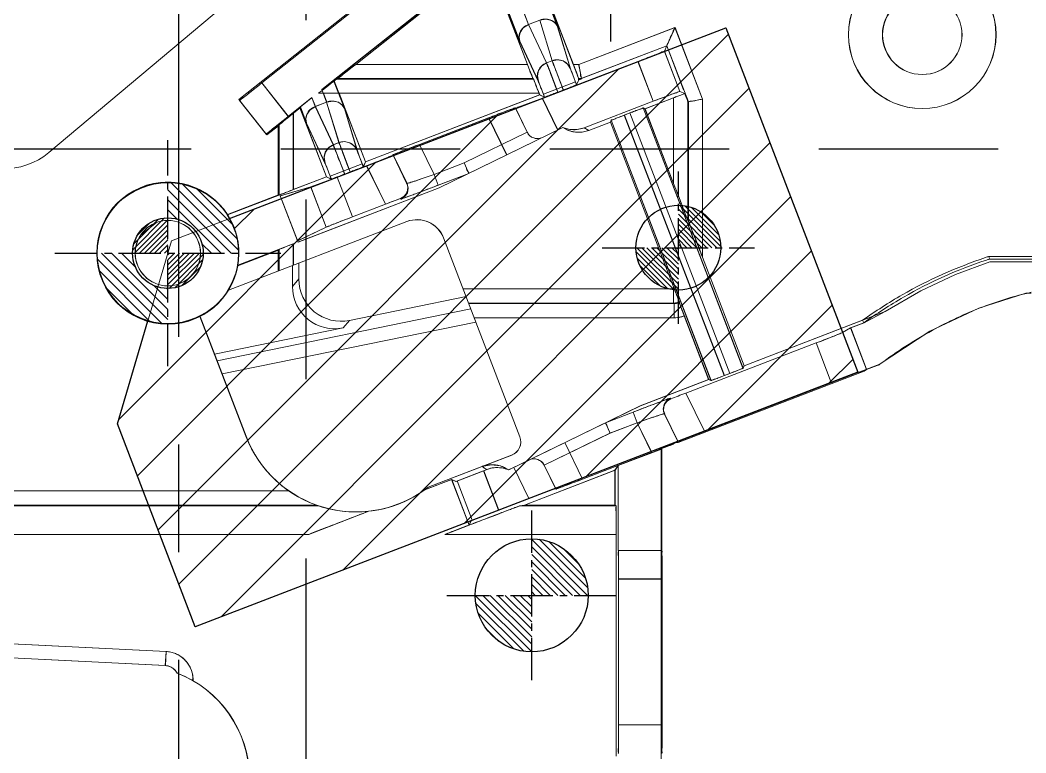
# Model space of a CAD drawing. Header units: inches. Extents: x 164842 to 166038, y -53074 to -52229.
# Drawn here: x 165431.48 to 165467.09, y -52533.81 to -52507.89 of the extents above; entities that cross this region are included whole.
import ezdxf

# ---------------------------------------------------------------- set-up
doc = ezdxf.new("R2010")
doc.units = ezdxf.units.IN
doc.header["$LTSCALE"] = 2
doc.header["$MEASUREMENT"] = 0
for name, pattern in [('CENTER', [50.8, 31.75, -6.35, 6.35, -6.35]), ('CENTER2', [1.125, 0.75, -0.125, 0.125, -0.125]), ('HIDDEN', [9.525, 6.35, -3.175])]:
    doc.linetypes.add(name, pattern=pattern)
doc.layers.get('0').update_dxf_attribs({"linetype": 'CONTINUOUS'})
for name, color, linetype in [('DEFAULT_1', 7, 'CENTER'), ('PIN', 4, 'CONTINUOUS'), ('y-cut', 7, 'CONTINUOUS'), ('壓塊', 157, 'CONTINUOUS')]:
    doc.layers.add(name, color=color, linetype=linetype)
doc.layers.add('PRODUCT', color=1, linetype='CONTINUOUS', lineweight=15)
doc.layers.add('截面', color=191, linetype='CONTINUOUS', lineweight=15)

# ---------------------------------------------------------------- blocks, each defined once
blk = doc.blocks.new('20160823.201835')
at = {"layer": '截面', "linetype": 'Continuous', "ltscale": 0.3}
h = blk.add_hatch(dxfattribs=at)
h.set_pattern_fill('ANSI31', color=256, scale=15, style=0)
h.set_pattern_definition([(45, (-2459.4563, -3837.5972), (-1.3258252, 1.3258252), [])])
h.paths.add_polyline_path([(-78.862, 31.856), (-102.322, 22.851), (-105.077, 30.027), (-103.999, 33.671, 0.501198), (-100.79, 36.068, 0.128867), (-101.111, 37.294), (-83.539, 44.04)])
h.paths.add_polyline_path([(-84.758, 12.139, -0.414214), (-83.258, 10.639), (-83.258, -1.778), (-81.255, -1.778), (-81.255, -4.15, 0.702364), (-82.851, -8.574), (-83.493, -9.349), (-85.722, -9.349), (-85.722, -8.033), (-97.311, -2.751, -0.293842), (-98.189, -1.387), (-98.189, 10.639, -0.414214), (-96.689, 12.139)])
h.paths.add_polyline_path([(-47.858, 14.004), (-47.748, 13.984), (-47.639, 13.955), (-47.532, 13.917), (-47.429, 13.872), (-47.329, 13.82), (-47.233, 13.76), (-47.143, 13.693), (-47.057, 13.619), (-46.977, 13.539), (-46.903, 13.453), (-46.836, 13.362), (-46.776, 13.266), (-46.723, 13.167), (-46.679, 13.063), (-46.641, 12.957), (-46.612, 12.848), (-46.592, 12.738), (-46.579, 12.627), (-46.575, 12.514), (-46.575, 1.703), (-46.025, 1.089, 0.368424), (-46.549, -2.769), (-46.575, -2.785), (-60.598, -2.785, -0.414214), (-62.098, -1.285), (-62.098, 12.521, -0.414214), (-60.598, 14.021), (-48.082, 14.021), (-47.969, 14.017)])
at = {"layer": 'y-cut', "linetype": 'ByBlock'}
for p, q in [((-101.111, 37.294), (-83.539, 44.04)), ((-83.539, 44.04), (-78.862, 31.856)), ((-105.077, 30.027), (-103.999, 33.671)), ((-78.862, 31.856), (-102.322, 22.851)), ((-102.322, 22.851), (-105.077, 30.027))]:
    blk.add_line(p, q, dxfattribs=at)
blk.add_circle((-103.29, 36.068), 2.5, dxfattribs=at)
blk = doc.blocks.new('20160812.111704')
at = {"layer": 'DEFAULT_1', "color": 2, "linetype": 'CENTER', "ltscale": 0.3}
blk.add_line((0, -35.398), (0, 35.827), dxfattribs=at)
at = {"layer": 'PRODUCT', "linetype": 'ByBlock'}
for p, q in [((-15.494, -9.358), (-15.494, -1.508)), ((-17.127, -2.613), (-15.577, -2.613)), ((-17.127, -7.779), (-17.127, -2.613)), ((-15.577, -2.613), (-15.577, -7.779)), ((-0.511, -4.18), (-0.511, -4.211)), ((-0.511, -4.211), (-0.457, -4.211)), ((0.444, -5.214), (0.469, -4.717)), ((0.469, -4.713), (16.601, -5.518)), ((0.444, -5.214), (14.565, -5.92)), ((-15.577, -7.779), (-17.127, -7.779)), ((-15.569, -8.784), (-17.118, -8.784)), ((-17.116, -12.385), (-17.116, -8.784)), ((-15.567, -8.784), (-15.567, -11.791)), ((-15.494, -9.358), (-9.432, -9.358)), ((-9.432, -9.358), (-10.287, -9.686)), ((-4.606, -9.358), (-6.736, -10.175)), ((9.506, -9.358), (-4.606, -9.358)), ((-10.355, -9.839), (-13.345, -10.987)), ((-10.396, -9.855), (-9.861, -11.248)), ((-10.355, -9.839), (-10.287, -9.686)), ((-9.667, -11.3), (-10.287, -9.686)), ((-11.334, -10.215), (-10.799, -11.608)), ((-15.485, -10.363), (-12.074, -10.363)), ((-15.485, -10.363), (-15.453, -10.395)), ((-15.453, -10.395), (-12.25, -10.395)), ((-15.453, -11.625), (-12.25, -10.395)), ((-15.453, -10.395), (-15.453, -11.625)), ((-11.867, -11.724), (-12.403, -10.625)), ((-12.25, -10.395), (-12.074, -10.363)), ((-4.967, -10.363), (8.501, -10.363)), ((8.529, -10.391), (-4.885, -10.391)), ((-12.946, -11.803), (-13.345, -10.987)), ((-11.793, -12.161), (-8.839, -11.027)), ((-8.717, -10.936), (-9.667, -11.3)), ((8.529, -10.893), (-3.905, -10.893)), ((-16.752, -12.255), (-14.303, -11.315)), ((-13.674, -12.605), (-14.303, -11.315)), ((-9.82, -11.232), (-10.92, -11.655)), ((-9.82, -11.232), (-9.667, -11.3)), ((-15.453, -11.625), (-15.567, -11.791)), ((-11.686, -11.636), (-12.409, -11.988)), ((-17.116, -12.385), (-15.567, -11.791)), ((-12.946, -11.803), (-15.276, -12.939)), ((-16.752, -12.255), (-16.238, -13.308)), ((-12.693, -12.127), (-16.346, -13.908)), ((-24.271, -15.132), (-17.696, -12.608)), ((-17.681, -12.642), (-17.209, -13.61)), ((-9.381, -19.847), (-12.082, -12.81)), ((-18.619, -13.011), (-23.109, -14.735)), ((-18.619, -13.011), (-17.962, -14.358)), ((-16.238, -13.308), (-15.276, -12.939)), ((-2.388, -12.827), (-0.759, -17.068)), ((-16.094, -13.684), (-16.238, -13.308)), ((-16.094, -13.684), (-15.115, -13.308)), ((-18.766, -14.837), (-16.346, -13.908)), ((-17.429, -14.155), (-17.418, -14.179)), ((-22.574, -16.128), (-17.962, -14.358)), ((-22.574, -16.128), (-23.109, -14.735)), ((-18.851, -14.799), (-15.316, -24.007)), ((-18.766, -14.837), (-18.851, -14.799)), ((-18.766, -14.837), (-17.903, -17.085)), ((-24.363, -15.186), (-24.741, -15.331)), ((-24.271, -15.132), (-24.363, -15.186)), ((-23.796, -16.665), (-24.363, -15.186)), ((-24.049, -15.087), (-24.271, -15.132)), ((-23.508, -16.496), (-24.049, -15.087)), ((-20.023, -15.32), (-19.985, -15.235)), ((-16.45, -24.442), (-19.985, -15.235)), ((-19.517, -15.051), (-19.321, -14.975)), ((-15.98, -24.266), (-19.517, -15.051)), ((-19.321, -14.975), (-15.784, -24.191)), ((-24.222, -16.932), (-20.023, -15.32)), ((-18.549, -19.16), (-20.023, -15.32)), ((-23.796, -16.665), (-24.268, -16.846)), ((-23.508, -16.496), (-23.796, -16.665)), ((-24.268, -16.846), (-24.222, -16.932)), ((-17.544, -17.018), (-10.467, -17.018)), ((-17.544, -17.018), (-17.544, -17.521)), ((-17.544, -17.521), (-10.274, -17.521)), ((-17.526, -17.539), (-17.544, -17.521)), ((-17.526, -17.539), (-10.267, -17.539)), ((-17.526, -18.116), (-17.526, -17.539)), ((-10.074, -18.041), (-17.555, -18.041)), ((-17.526, -18.116), (-15.289, -23.944)), ((-1.764, -17.999), (-8.083, -20.425)), ((-3.559, -18.689), (-3.559, -19.437)), ((-3.533, -18.678), (-3.533, -19.413)), ((-28.694, -19.191), (-37.041, -19.191)), ((-28.709, -19.095), (-36.572, -19.095)), ((-28.709, -19.095), (-28.694, -19.191)), ((-18.549, -24.754), (-18.549, -19.16)), ((-2.094, -18.879), (-4.062, -19.635)), ((-4.062, -18.881), (-4.062, -19.635)), ((-9.223, -21.616), (-4.229, -19.699)), ((-5.227, -20.226), (-4.214, -19.739)), ((-4.214, -19.739), (-3.602, -21.332)), ((-5.227, -20.226), (-4.681, -21.648)), ((0.781, -20.391), (1.29, -19.987)), ((-18.046, -24.661), (-18.046, -20.457)), ((-18.046, -20.457), (-18.028, -20.478)), ((-18.028, -24.682), (-18.028, -20.478)), ((-7.324, -21.039), (-6.157, -20.591)), ((-6.157, -20.591), (-5.617, -21.999)), ((-1.734, -20.66), (-3.587, -21.372)), ((-7.857, -21.242), (-7.868, -21.218)), ((-6.66, -22.399), (-7.324, -21.039)), ((-4.681, -21.648), (-3.602, -21.332)), ((-3.559, -21.366), (-3.559, -23.85)), ((-9.223, -21.616), (-12.597, -23.262)), ((-9.192, -21.713), (-10.273, -22.128)), ((-9.192, -21.713), (-9.048, -22.088)), ((-5.235, -22.004), (-4.062, -21.554)), ((-4.062, -21.554), (-4.062, -24.254)), ((-3.533, -21.37), (-3.533, -23.812)), ((-17.526, -24.803), (-17.526, -21.775)), ((-17.526, -21.775), (-16.513, -24.414)), ((-7.598, -22.769), (-8.077, -21.787)), ((-5.617, -21.999), (-6.66, -22.399)), ((-5.368, -22.03), (-6.502, -22.465)), ((-5.368, -22.03), (-5.407, -21.928)), ((-5.235, -22.004), (-5.407, -21.928)), ((-4.299, -24.442), (-5.235, -22.004)), ((-9.048, -22.088), (-10.112, -22.497)), ((-8.528, -23.155), (-9.048, -22.088)), ((-6.618, -22.535), (-6.541, -22.363)), ((-6.541, -22.363), (-6.502, -22.465)), ((-6.074, -22.179), (-6.033, -22.285)), ((-5.837, -22.21), (-5.878, -22.104)), ((-12.784, -24.902), (-6.618, -22.535)), ((-12.344, -23.585), (-10.112, -22.497)), ((-10.976, -24.095), (-11.616, -22.783)), ((-6.618, -22.535), (-5.515, -25.407)), ((-4.529, -23.905), (-5.185, -22.494)), ((-6.327, -22.932), (-5.871, -24.42)), ((-5.794, -31.581), (4.589, -22.868)), ((-5.476, -23.14), (-5.679, -23.218)), ((-4.843, -24.5), (-5.476, -23.14)), ((-12.881, -23.4), (-13.603, -23.752)), ((-10.976, -24.095), (-8.528, -23.155)), ((-5.679, -23.218), (-5.239, -24.652)), ((-3.533, -23.812), (-3.124, -23.488)), ((-16.806, -24.679), (-14.357, -23.739)), ((-15.289, -23.944), (-14.522, -23.65)), ((-13.423, -23.664), (-12.876, -24.785)), ((-12.344, -23.585), (-11.931, -24.432)), ((-3.533, -23.812), (-3.559, -23.85)), ((-3.102, -23.515), (-2.154, -24.71)), ((-15.98, -24.266), (-15.784, -24.191)), ((-15.289, -23.944), (-15.316, -24.007)), ((-4.72, -24.81), (-3.884, -24.147)), ((-4.309, -24.478), (-4.529, -23.905)), ((-3.884, -24.147), (-2.947, -25.328)), ((-17.526, -24.803), (-16.513, -24.414)), ((-16.513, -24.414), (-16.45, -24.442)), ((-5.871, -24.42), (-5.489, -25.414)), ((-4.843, -24.5), (-5.239, -24.652)), ((-4.72, -24.81), (-4.839, -24.499)), ((-4.062, -24.254), (-4.299, -24.442)), ((-18.549, -24.754), (-17.574, -27.293)), ((-18.028, -24.682), (-18.046, -24.661)), ((-16.265, -26.086), (-16.806, -24.679)), ((-12.876, -24.785), (-16.265, -26.086)), ((-12.917, -24.928), (-14.051, -25.363)), ((-12.917, -24.928), (-12.957, -24.826)), ((-12.784, -24.902), (-12.957, -24.826)), ((-12.784, -24.902), (-12.761, -24.963)), ((-11.053, -31.813), (-2.132, -24.738)), ((-5.243, -24.654), (-5.075, -25.091)), ((-17.922, -24.953), (-17.747, -25.031)), ((-17.884, -25.083), (-17.285, -26.644)), ((-17.201, -26.455), (-17.747, -25.031)), ((-14.169, -25.437), (-14.091, -25.261)), ((-14.091, -25.261), (-14.051, -25.363)), ((-13.623, -25.077), (-13.582, -25.183)), ((-13.386, -25.108), (-13.427, -25.002)), ((-5.686, -24.963), (-12.761, -24.963)), ((-11.36, -30.077), (-5.075, -25.091)), ((-17.285, -26.644), (-14.261, -25.483)), ((-14.261, -25.483), (-14.239, -25.465)), ((-14.162, -25.483), (-14.261, -25.483)), ((-14.16, -25.465), (-14.239, -25.465)), ((-14.162, -25.483), (-14.16, -25.465)), ((-12.078, -26.803), (-12.735, -25.392)), ((-5.595, -25.465), (-12.564, -25.465)), ((-12.547, -25.483), (-12.564, -25.465)), ((-5.632, -25.483), (-12.547, -25.483)), ((-11.067, -31.769), (-2.947, -25.328)), ((-5.632, -25.483), (-5.595, -25.465)), ((-17.574, -27.293), (-14.168, -25.986)), ((-13.974, -25.986), (-14.168, -25.986)), ((-13.974, -25.986), (-12.342, -30.238)), ((-13.876, -25.83), (-13.42, -27.318)), ((-6.273, -25.986), (-12.35, -25.986)), ((-12.35, -25.986), (-10.931, -29.681)), ((-10.931, -29.681), (-6.273, -25.986)), ((-13.026, -26.038), (-13.229, -26.116)), ((-13.229, -26.116), (-12.789, -27.55)), ((-12.392, -27.398), (-13.026, -26.038)), ((-17.201, -26.455), (-17.285, -26.644)), ((-10.949, -29.745), (-12.078, -26.803)), ((-13.42, -27.318), (-12.284, -30.279)), ((-12.392, -27.398), (-12.789, -27.55)), ((-11.36, -30.077), (-12.389, -27.397))]:
    blk.add_line(p, q, dxfattribs=at)
for centre, radius in [((0.382, -19.306), 2.513), ((0.382, -19.306), 1.156), ((-26.331, -27.035), 2.613), ((-26.331, -27.035), 1.407)]:
    blk.add_circle(centre, radius, dxfattribs=at)
for centre, radius, start, end in [((1.508, -0.704), 4.02, 112.9307, 248.7793), ((-6.281, -14.321), 4.171, 21, 125.7384), ((-12.585, -11.627), 0.402, 206, 296), ((-11.613, -12.63), 0.502, 111, 201), ((-8.443, -19.487), 1.005, 201, 291), ((6.17, -24.752), 2.459, 324.58, 130), ((-12.705, -23.761), 0.402, 26, 116)]:
    blk.add_arc(centre, radius, start, end, dxfattribs=at)
for points, start_tangent, end_tangent in [([(-17.118, -1.608), (-17.121, -1.657), (-17.123, -1.802), (-17.125, -2.022), (-17.126, -2.305), (-17.127, -2.613)], (-1, 0), (0, -1)), ([(-15.577, -2.613), (-15.577, -2.305), (-15.576, -2.022), (-15.574, -1.802), (-15.571, -1.657), (-15.569, -1.608)], (0, 1), (1, 0)), ([(-0.511, -4.211), (-0.498, -4.376)], (0.000029, -1), (0.164483, -0.98638)), ([(-0.498, -4.376), (-0.456, -4.539)], (0.164483, -0.98638), (0.326462, -0.94521)), ([(-0.456, -4.539), (-0.388, -4.693), (-0.367, -4.729)], (0.326462, -0.94521), (0.515826, -0.856694)), ([(0.053, -4.453), (0.092, -4.512), (0.13, -4.557)], (0.481733, -0.876318), (0.689226, -0.724547)), ([(0.134, -4.562), (0.095, -4.515), (0.055, -4.452)], (-0.689285, 0.72449), (-0.470938, 0.882166)), ([(0.13, -4.557), (0.139, -4.567), (0.195, -4.614), (0.257, -4.654)], (0.689226, -0.724547), (0.881565, -0.472063)), ([(-0.367, -4.729), (-0.294, -4.835), (-0.178, -4.958), (-0.043, -5.06), (0.109, -5.139), (0.273, -5.191), (0.444, -5.214)], (0.515826, -0.856694), (0.998756, -0.049871)), ([(0.257, -4.654), (0.324, -4.684)], (0.881565, -0.472063), (0.941123, -0.338064)), ([(0.324, -4.684), (0.395, -4.703), (0.469, -4.713)], (0.941123, -0.338064), (0.998751, -0.049959)), ([(-17.127, -7.779), (-17.126, -8.087), (-17.125, -8.37), (-17.123, -8.59), (-17.121, -8.735), (-17.118, -8.784)], (0, -1), (1, 0)), ([(-15.569, -8.784), (-15.571, -8.735), (-15.574, -8.59), (-15.576, -8.37), (-15.577, -8.087), (-15.577, -7.779)], (-1, 0), (0, 1)), ([(-15.494, -9.358), (-15.493, -9.666), (-15.492, -9.948), (-15.49, -10.167), (-15.488, -10.312), (-15.485, -10.363)], (0, -1), (0.707107, -0.707107)), ([(-10.189, -9.648), (-9.829, -9.51), (-9.432, -9.358)], (0.933916, 0.357492), (0.93358, 0.358368)), ([(-4.606, -9.358), (-5.001, -9.509), (-5.36, -9.647), (-5.685, -9.773), (-5.98, -9.887), (-6.25, -9.991), (-6.497, -10.087), (-6.722, -10.174)], (-0.93358, -0.358368), (-0.931995, -0.362472)), ([(-11.08, -9.988), (-10.811, -9.886), (-10.515, -9.773)], (0.934508, 0.355942), (0.934088, 0.357042)), ([(-10.515, -9.773), (-10.189, -9.648)], (0.934088, 0.357042), (0.933916, 0.357492)), ([(-12.074, -10.363), (-12.026, -10.346), (-11.909, -10.303), (-11.748, -10.242), (-11.551, -10.168)], (0.983255, 0.182236), (0.935507, 0.353307)), ([(-11.551, -10.168), (-11.326, -10.082), (-11.08, -9.988)], (0.935507, 0.353307), (0.934508, 0.355942)), ([(-13.541, -11.026), (-13.747, -11.104), (-14.013, -11.204), (-14.303, -11.315)], (-0.973794, -0.227431), (-0.93358, -0.358368)), ([(-13.357, -10.961), (-13.404, -10.976), (-13.541, -11.026)], (-0.438371, 0.898794), (-0.973794, -0.227431)), ([(-10.92, -11.655), (-11.173, -11.716), (-11.434, -11.709), (-11.686, -11.636)], (-0.93358, -0.358368), (-0.91479, 0.403929)), ([(-11.686, -11.636), (-11.39, -11.781), (-11.063, -11.823)], (0.813077, -0.582156), (0.999285, 0.0378)), ([(-10.741, -11.757), (-10.782, -11.729), (-10.825, -11.703), (-10.871, -11.678)], (-0.813481, 0.581591), (-0.891765, 0.452499)), ([(-11.063, -11.823), (-10.766, -11.766)], (0.999285, 0.0378), (0.942986, 0.332834)), ([(-10.766, -11.766), (-10.741, -11.757)], (0.942986, 0.332834), (0.933581, 0.358368)), ([(-16.752, -12.255), (-17.041, -12.366), (-17.305, -12.469), (-17.511, -12.55)], (-0.93358, -0.358368), (-0.874149, -0.485657)), ([(-17.681, -12.642), (-17.725, -12.662), (-17.86, -12.716), (-18.065, -12.797), (-18.33, -12.9), (-18.619, -13.011)], (0.438371, -0.898794), (-0.93358, -0.358368)), ([(-17.511, -12.55), (-17.645, -12.604), (-17.69, -12.624)], (-0.874149, -0.485657), (0.438371, -0.898794)), ([(-15.276, -12.939), (-15.196, -13.123), (-15.137, -13.258), (-15.116, -13.308)], (0.398749, -0.91706), (-0.898794, -0.438371)), ([(-17.016, -13.571), (-16.914, -13.538), (-16.794, -13.498), (-16.66, -13.453), (-16.518, -13.405), (-16.376, -13.356), (-16.238, -13.308)], (0.953356, 0.301849), (0.945418, 0.325859)), ([(-17.179, -13.869), (-17.227, -13.988), (-17.312, -14.087), (-17.429, -14.155)], (-0.22088, -0.975301), (-0.935697, -0.352805)), ([(-17.418, -14.179), (-17.402, -14.175), (-17.356, -14.159), (-17.277, -14.131), (-17.166, -14.09), (-17.025, -14.038), (-16.86, -13.975), (-16.675, -13.906), (-16.48, -13.832), (-16.284, -13.757), (-16.094, -13.684)], (0.441063, -0.897476), (0.933582, 0.358363)), ([(-17.209, -13.61), (-17.172, -13.739), (-17.179, -13.869)], (0.438371, -0.898794), (-0.22088, -0.975301)), ([(-17.2, -13.627), (-17.189, -13.625), (-17.155, -13.616), (-17.097, -13.598), (-17.016, -13.571)], (0.439452, -0.898266), (0.953356, 0.301849)), ([(-17.962, -14.358), (-17.686, -14.252), (-17.429, -14.155)], (0.93358, 0.358368), (0.935697, 0.352805)), ([(-23.109, -14.735), (-23.388, -14.841), (-23.645, -14.939), (-23.85, -15.016), (-23.991, -15.067), (-24.049, -15.087)], (-0.93358, -0.358368), (-0.979765, -0.200153)), ([(-18.851, -14.799), (-18.888, -14.812), (-18.991, -14.85), (-19.143, -14.907), (-19.321, -14.975)], (-0.913545, 0.406737), (-0.93358, -0.358368)), ([(-19.517, -15.051), (-19.696, -15.119), (-19.847, -15.178), (-19.949, -15.219), (-19.985, -15.235)], (-0.93358, -0.358368), (-0.406737, -0.913545)), ([(-24.861, -15.397), (-26.681, -16.571), (-28.467, -17.401), (-30.19, -17.921)], (-0.802714, -0.596364), (-0.976076, -0.21743)), ([(-24.861, -15.397), (-24.833, -15.378), (-24.806, -15.356)], (0.802714, 0.596364), (0.875785, 0.482701)), ([(-24.806, -15.356), (-24.773, -15.345), (-24.741, -15.331)], (0.875785, 0.482701), (0.93358, 0.358368)), ([(-23.508, -16.496), (-23.452, -16.471), (-23.313, -16.415), (-23.109, -16.335), (-22.853, -16.236), (-22.574, -16.128)], (0.862036, 0.506847), (0.93358, 0.358368)), ([(-24.268, -16.846), (-25.674, -17.749), (-28.603, -19.061), (-28.709, -19.095)], (-0.815505, -0.57875), (-0.953631, -0.30098)), ([(-28.694, -19.191), (-28.68, -19.187), (-28.573, -19.153), (-25.626, -17.832), (-24.222, -16.932)], (0.953946, 0.299978), (0.815883, 0.578217)), ([(-17.903, -17.085), (-17.786, -17.048), (-17.665, -17.026), (-17.544, -17.018)], (0.93389, 0.357559), (1, 0.00004)), ([(-17.903, -17.085), (-17.835, -17.262), (-17.778, -17.413), (-17.74, -17.516), (-17.727, -17.555)], (0.358368, -0.93358), (-0.000842, -1)), ([(-17.727, -17.555), (-17.667, -17.536), (-17.605, -17.525)], (0.931222, 0.364453), (0.992465, 0.122527)), ([(-17.526, -17.539), (-17.594, -17.543), (-17.662, -17.557), (-17.727, -17.581)], (-1, -0.000305), (-0.916378, -0.400314)), ([(-17.727, -17.555), (-17.727, -17.564), (-17.727, -17.572), (-17.727, -17.581)], (-0.000842, -1), (0.009534, -0.999955)), ([(-17.555, -18.041), (-17.621, -17.867), (-17.677, -17.719), (-17.714, -17.619), (-17.727, -17.581)], (-0.3582, 0.933645), (-0.009534, 0.999955)), ([(-17.605, -17.525), (-17.544, -17.521)], (0.992465, 0.122527), (1, -0.000278)), ([(-17.526, -18.116), (-17.535, -18.091), (-17.545, -18.066), (-17.555, -18.041)], (-0.358368, 0.93358), (-0.3582, 0.933645)), ([(-18.549, -19.16), (-18.47, -19.365), (-18.397, -19.554), (-18.331, -19.726), (-18.27, -19.883), (-18.215, -20.025), (-18.166, -20.153), (-18.122, -20.265), (-18.085, -20.359), (-18.057, -20.43), (-18.046, -20.457)], (0.358368, -0.93358), (0.637052, -0.770821)), ([(-4.062, -19.635), (-3.868, -19.56)], (0.93358, 0.358368), (0.935808, 0.35251)), ([(-5.227, -20.226), (-5.323, -20.266), (-5.531, -20.349), (-5.822, -20.462), (-6.157, -20.591)], (-0.901261, -0.433276), (-0.93358, -0.358368)), ([(-17.526, -21.775), (-17.605, -21.57), (-17.677, -21.382), (-17.744, -21.209), (-17.804, -21.052), (-17.859, -20.91), (-17.909, -20.782), (-17.952, -20.671), (-17.989, -20.576), (-18.017, -20.505), (-18.028, -20.478)], (-0.358368, 0.93358), (-0.637052, 0.770821)), ([(-7.868, -21.218), (-7.884, -21.222), (-7.93, -21.238), (-8.009, -21.266), (-8.12, -21.307), (-8.261, -21.359), (-8.426, -21.422), (-8.611, -21.491), (-8.806, -21.565), (-9.002, -21.64), (-9.192, -21.713)], (-0.441063, 0.897476), (-0.933582, -0.358363)), ([(-8.077, -21.787), (-8.114, -21.658), (-8.107, -21.528), (-8.059, -21.409), (-7.973, -21.31), (-7.857, -21.242)], (-0.438371, 0.898794), (0.935697, 0.352805)), ([(-7.324, -21.039), (-7.6, -21.145), (-7.857, -21.242)], (-0.93358, -0.358368), (-0.935697, -0.352805)), ([(-3.559, -21.366), (-3.598, -21.379), (-3.706, -21.419), (-3.868, -21.48)], (-0.988693, 0.149953), (-0.929801, -0.368063)), ([(-5.281, -21.871), (-4.989, -21.76), (-4.78, -21.682), (-4.681, -21.648)], (0.934455, 0.356082), (0.959686, 0.281074)), ([(-3.868, -21.48), (-4.062, -21.554)], (-0.929801, -0.368063), (-0.93358, -0.358368)), ([(-8.269, -21.825), (-8.371, -21.859), (-8.492, -21.899), (-8.626, -21.944), (-8.767, -21.992), (-8.91, -22.041), (-9.048, -22.088)], (-0.953356, -0.301849), (-0.945418, -0.325859)), ([(-8.085, -21.77), (-8.097, -21.772), (-8.131, -21.781), (-8.189, -21.799), (-8.269, -21.825)], (-0.439452, 0.898266), (-0.953356, -0.301849)), ([(-5.407, -21.928), (-5.445, -21.94), (-5.547, -21.978), (-5.699, -22.035), (-5.878, -22.104)], (-0.913545, 0.406737), (-0.93358, -0.358368)), ([(-5.617, -21.999), (-5.281, -21.871)], (0.93358, 0.358368), (0.934455, 0.356082)), ([(-5.185, -22.494), (-5.2, -22.46), (-5.23, -22.386), (-5.272, -22.279), (-5.32, -22.154), (-5.368, -22.03)], (-0.421988, 0.906601), (-0.358367, 0.933581)), ([(-10.112, -22.497), (-10.192, -22.313), (-10.251, -22.178), (-10.272, -22.128)], (-0.398749, 0.91706), (0.898794, 0.438371)), ([(-7.598, -22.769), (-7.554, -22.749), (-7.419, -22.694), (-7.214, -22.614), (-6.95, -22.511), (-6.66, -22.399)], (-0.438371, 0.898794), (0.93358, 0.358368)), ([(-6.074, -22.179), (-6.252, -22.248), (-6.404, -22.307), (-6.505, -22.347), (-6.541, -22.363)], (-0.93358, -0.358368), (-0.406737, -0.913545)), ([(-6.033, -22.285), (-5.938, -22.533), (-5.842, -22.783), (-5.761, -22.998), (-5.705, -23.147), (-5.679, -23.218)], (0.358369, -0.93358), (0.325792, -0.945441)), ([(-5.476, -23.14), (-5.504, -23.07), (-5.562, -22.922), (-5.645, -22.708), (-5.742, -22.458), (-5.837, -22.21)], (-0.390514, 0.920597), (-0.358367, 0.933581)), ([(-7.769, -22.86), (-7.634, -22.806), (-7.59, -22.786)], (0.874149, 0.485657), (-0.438371, 0.898794)), ([(-6.502, -22.465), (-6.454, -22.589), (-6.407, -22.715), (-6.367, -22.822), (-6.339, -22.897), (-6.327, -22.932)], (0.358369, -0.93358), (0.293036, -0.956101)), ([(-5.185, -22.494), (-5.153, -22.686), (-5.197, -22.876), (-5.31, -23.035), (-5.476, -23.14)], (0.357342, -0.933974), (-0.933192, -0.359378)), ([(-8.528, -23.155), (-8.238, -23.044), (-7.974, -22.941), (-7.769, -22.86)], (0.93358, 0.358368), (0.874149, 0.485657)), ([(-6.327, -22.932), (-6.222, -23.096), (-6.063, -23.208), (-5.872, -23.251), (-5.679, -23.218)], (0.359394, -0.933186), (0.933968, 0.357358)), ([(-13.772, -23.662), (-13.955, -23.605), (-14.146, -23.583), (-14.337, -23.599), (-14.522, -23.65)], (-0.921907, 0.387412), (-0.93358, -0.358368)), ([(-14.522, -23.65), (-14.484, -23.674), (-14.444, -23.697), (-14.402, -23.719), (-14.357, -23.739)], (0.831638, -0.555318), (0.919872, -0.392218)), ([(-14.357, -23.739), (-14.108, -23.678), (-13.851, -23.683), (-13.603, -23.752)], (0.933581, 0.358368), (0.920181, -0.391494)), ([(-4.062, -24.254), (-3.862, -24.095), (-3.7, -23.966), (-3.596, -23.882), (-3.559, -23.85)], (0.783477, 0.621421), (0.57273, 0.819744)), ([(-3.102, -23.515), (-3.138, -23.548), (-3.25, -23.64), (-3.421, -23.778), (-3.642, -23.955), (-3.884, -24.147)], (0.621421, -0.783477), (-0.783477, -0.621421)), ([(-15.784, -24.191), (-15.605, -24.122), (-15.455, -24.063), (-15.353, -24.022), (-15.316, -24.007)], (0.93358, 0.358368), (0.406737, 0.913545)), ([(-11.739, -24.384), (-11.532, -24.307), (-11.266, -24.206), (-10.976, -24.095)], (0.973794, 0.227431), (0.93358, 0.358368)), ([(-4.529, -23.905), (-4.504, -24.054), (-4.541, -24.217), (-4.65, -24.376), (-4.843, -24.5)], (0.349113, -0.93708), (-0.93358, -0.358368)), ([(-16.45, -24.442), (-16.413, -24.429), (-16.31, -24.391), (-16.159, -24.334), (-15.98, -24.266)], (0.913545, -0.406737), (0.93358, 0.358368)), ([(-12.876, -24.785), (-12.587, -24.675), (-12.321, -24.574), (-12.114, -24.497), (-11.977, -24.447), (-11.931, -24.432)], (0.93358, 0.358368), (0.438371, -0.898794)), ([(-11.922, -24.449), (-11.875, -24.434), (-11.739, -24.384)], (0.438371, -0.898794), (0.973794, 0.227431)), ([(-5.871, -24.42), (-5.79, -24.547), (-5.653, -24.644), (-5.465, -24.689), (-5.239, -24.652)], (0.367587, -0.929989), (0.93358, 0.358368)), ([(-4.72, -24.81), (-4.561, -24.683), (-4.427, -24.576), (-4.34, -24.505), (-4.309, -24.478)], (0.783477, 0.621421), (0.263705, 0.964603)), ([(-18.549, -24.754), (-18.359, -24.719), (-18.197, -24.689), (-18.087, -24.669), (-18.046, -24.661)], (0.983255, 0.182236), (0.637052, -0.770821)), ([(-18.028, -24.682), (-18.018, -24.707), (-17.994, -24.767), (-17.961, -24.851), (-17.922, -24.953)], (0.637052, -0.770821), (0.362134, -0.932126)), ([(-17.922, -24.953), (-17.814, -24.913), (-17.676, -24.861)], (0.937274, 0.348594), (0.934496, 0.355973)), ([(-16.806, -24.679), (-17.092, -24.788), (-17.356, -24.888), (-17.562, -24.965), (-17.699, -25.015), (-17.747, -25.031)], (-0.93358, -0.358368), (-0.913545, 0.406737)), ([(-17.676, -24.861), (-17.526, -24.803)], (0.934496, 0.355973), (0.93358, 0.358368)), ([(-12.957, -24.826), (-12.994, -24.838), (-13.096, -24.876), (-13.249, -24.933), (-13.427, -25.002)], (-0.913545, 0.406737), (-0.93358, -0.358368)), ([(-12.735, -25.392), (-12.75, -25.358), (-12.779, -25.284), (-12.821, -25.177), (-12.87, -25.052), (-12.917, -24.928)], (-0.421988, 0.906601), (-0.358367, 0.933581)), ([(-2.947, -25.328), (-2.705, -25.136), (-2.483, -24.962), (-2.309, -24.826), (-2.194, -24.738), (-2.154, -24.71)], (0.783477, 0.621421), (0.621421, -0.783477)), ([(-13.623, -25.077), (-13.802, -25.146), (-13.953, -25.205), (-14.054, -25.245), (-14.091, -25.261)], (-0.93358, -0.358368), (-0.406737, -0.913545)), ([(-13.582, -25.183), (-13.487, -25.431), (-13.392, -25.681), (-13.31, -25.896), (-13.254, -26.045), (-13.229, -26.116)], (0.358369, -0.93358), (0.325792, -0.945441)), ([(-13.026, -26.038), (-13.054, -25.968), (-13.112, -25.82), (-13.195, -25.606), (-13.291, -25.356), (-13.386, -25.108)], (-0.390514, 0.920597), (-0.358367, 0.933581)), ([(-12.761, -24.963), (-12.685, -25.159)], (0.358368, -0.93358), (0.352458, -0.935827)), ([(-12.685, -25.159), (-12.622, -25.321), (-12.58, -25.427), (-12.564, -25.465)], (0.352458, -0.935827), (0.676816, -0.736153)), ([(-5.489, -25.414), (-5.457, -25.391), (-5.368, -25.323), (-5.234, -25.217), (-5.075, -25.091)], (0.964603, -0.263705), (0.783477, 0.621421)), ([(-14.261, -25.483), (-14.253, -25.524)], (-0.770821, -0.637052), (0.438648, -0.898659)), ([(-14.253, -25.524), (-14.233, -25.634), (-14.203, -25.797), (-14.168, -25.986)], (0.438648, -0.898659), (0.182236, -0.983255)), ([(-14.23, -25.461), (-14.239, -25.465)], (-0.953215, -0.302294), (-0.770821, -0.637052)), ([(-14.169, -25.437), (-14.206, -25.452), (-14.23, -25.461)], (-0.930277, -0.366857), (-0.953215, -0.302294)), ([(-14.169, -25.437), (-14.164, -25.452), (-14.16, -25.461)], (0.33644, -0.941705), (0.215129, -0.976586)), ([(-14.049, -25.791), (-14.11, -25.629), (-14.149, -25.522), (-14.162, -25.483)], (-0.368109, 0.929783), (0.149953, 0.988693)), ([(-14.051, -25.363), (-14.004, -25.487), (-13.956, -25.613), (-13.916, -25.72), (-13.889, -25.795), (-13.876, -25.83)], (0.358369, -0.93358), (0.293036, -0.956101)), ([(-12.735, -25.392), (-12.703, -25.584), (-12.746, -25.774), (-12.86, -25.933), (-13.026, -26.038)], (0.357342, -0.933974), (-0.933192, -0.359378)), ([(-12.35, -25.986), (-12.425, -25.79), (-12.488, -25.629), (-12.531, -25.522), (-12.547, -25.483)], (-0.358368, 0.93358), (-0.676816, 0.736153)), ([(-6.273, -25.986), (-6.104, -25.852), (-5.955, -25.735), (-5.828, -25.635)], (0.783477, 0.621421), (0.78335, 0.621581)), ([(-5.828, -25.635), (-5.727, -25.555), (-5.659, -25.503), (-5.632, -25.483)], (0.78335, 0.621581), (0.900049, 0.43579)), ([(-5.595, -25.465), (-5.569, -25.445), (-5.516, -25.405)], (0.900049, 0.43579), (0.802692, 0.596394)), ([(-13.974, -25.986), (-14.049, -25.791)], (-0.358368, 0.93358), (-0.368109, 0.929783)), ([(-13.876, -25.83), (-13.772, -25.995), (-13.612, -26.106), (-13.422, -26.149), (-13.229, -26.116)], (0.359394, -0.933186), (0.933968, 0.357358)), ([(-17.201, -26.455), (-17.154, -26.434), (-17.019, -26.379), (-16.814, -26.299), (-16.552, -26.197), (-16.265, -26.086)], (0.406737, 0.913545), (0.93358, 0.358368)), ([(-17.307, -26.694), (-17.358, -26.808), (-17.424, -26.957), (-17.499, -27.124), (-17.574, -27.293)], (-0.406737, -0.913545), (-0.406737, -0.913545)), ([(-17.285, -26.644), (-17.307, -26.694)], (-0.406737, -0.913545), (-0.406737, -0.913545)), ([(-12.078, -26.803), (-12.054, -26.952), (-12.09, -27.116), (-12.2, -27.274), (-12.392, -27.398)], (0.349113, -0.93708), (-0.93358, -0.358368)), ([(-13.42, -27.318), (-13.339, -27.445), (-13.202, -27.542), (-13.015, -27.587), (-12.789, -27.55)], (0.367587, -0.929989), (0.93358, 0.358368))]:
    blk.add_spline(points, degree=3, dxfattribs=dict(at, start_tangent=start_tangent, end_tangent=end_tangent))

msp = doc.modelspace()

# ---------------------------------------------------------------- hatches: boundary and pattern name
at = {"layer": 'PIN', "linetype": 'Continuous'}
h = msp.add_hatch(dxfattribs=at)
h.set_pattern_fill('ANSI31', color=31, scale=2, angle=90, style=0)
h.set_pattern_definition([(135, (165641.99514, -52530.37296), (-0.1767767, -0.1767767), [])])
h.paths.add_polyline_path([(165436.713, -52513.633, -0.414214), (165439.213, -52516.133), (165437.963, -52516.133, 0.414214), (165436.713, -52514.883)])
h.paths.add_polyline_path([(165435.463, -52516.133, 0.414214), (165436.713, -52517.383), (165436.713, -52518.633, -0.414214), (165434.213, -52516.133)])
h = msp.add_hatch(dxfattribs=at)
h.set_pattern_fill('ANSI31', color=3, angle=90, style=0)
h.set_pattern_definition([(135, (165660.06858, -52530.179), (-0.08838835, -0.08838835), [])])
h.paths.add_polyline_path([(165454.787, -52515.939), (165453.287, -52515.939, 0.414214), (165454.787, -52517.439)])
h.paths.add_polyline_path([(165454.787, -52514.439), (165454.787, -52515.939), (165456.287, -52515.939, 0.414214)])
h = msp.add_hatch(dxfattribs=at)
h.set_pattern_fill('ANSI31', color=31, angle=90, style=0)
h.set_pattern_definition([(45, (165231.43109, -52530.37296), (0.08838835, -0.08838835), [])])
h.paths.add_polyline_path([(165436.713, -52516.133), (165437.963, -52516.133, -0.414214), (165436.713, -52517.383)])
h.paths.add_polyline_path([(165436.713, -52514.883), (165436.713, -52516.133), (165435.463, -52516.133, -0.414214)])
h = msp.add_hatch(dxfattribs=at)
h.set_pattern_fill('ANSI31', color=143, scale=1.5, angle=90, style=0)
h.set_pattern_definition([(135, (165654.87704, -52542.479), (-0.13258252, -0.13258252), [])])
h.paths.add_polyline_path([(165449.595, -52528.239), (165447.595, -52528.239, 0.414214), (165449.595, -52530.239)])
h.paths.add_polyline_path([(165449.595, -52526.239), (165449.595, -52528.239), (165451.595, -52528.239, 0.414214)])

# ---------------------------------------------------------------- linework, layer by layer
at = {"linetype": 'CENTER', "ltscale": 0.5}
msp.add_line((165441.595, -52272.939), (165441.595, -52672.939), dxfattribs=at)
at = {"layer": 'DEFAULT_1', "color": 2, "linetype": 'CENTER', "ltscale": 0.3}
msp.add_line((165437.09, -52500.041), (165437.09, -52571.266), dxfattribs=at)
at = {"layer": 'PIN', "color": 3, "linetype": 'CENTER2'}
for p, q in [((165452.395, -52508.639), (165452.395, -52503.239)), ((165454.787, -52518.639), (165454.787, -52513.239)), ((165452.087, -52515.939), (165457.487, -52515.939))]:
    msp.add_line(p, q, dxfattribs=at)
at = {"layer": 'PIN', "color": 31, "linetype": 'CENTER2'}
for p, q in [((165436.713, -52520.133), (165436.713, -52512.133)), ((165432.713, -52516.133), (165440.713, -52516.133))]:
    msp.add_line(p, q, dxfattribs=at)
at = {"layer": 'PIN', "color": 143, "linetype": 'CENTER2'}
for p, q in [((165449.595, -52531.239), (165449.595, -52525.239)), ((165446.595, -52528.239), (165452.595, -52528.239))]:
    msp.add_line(p, q, dxfattribs=at)
at = {"layer": 'PIN', "color": 31, "linetype": 'Continuous'}
for radius in [2.5, 1.25]:
    msp.add_circle((165436.713, -52516.133), radius, dxfattribs=at)
at = {"layer": 'PIN', "color": 3, "linetype": 'Continuous'}
msp.add_circle((165454.787, -52515.939), 1.5, dxfattribs=at)
at = {"layer": 'PIN', "color": 143, "linetype": 'Continuous'}
msp.add_circle((165449.595, -52528.239), 2, dxfattribs=at)
at = {"layer": 'PRODUCT', "linetype": 'ByBlock'}
for p, q in [((165448.18, -52503.601), (165439.227, -52510.702)), ((165448.248, -52503.603), (165440.042, -52510.112)), ((165450.515, -52508.121), (165449.379, -52505.161)), ((165451.069, -52509.454), (165449.437, -52505.202)), ((165448.455, -52505.363), (165442.581, -52510.021)), ((165448.044, -52505.694), (165449.173, -52508.636)), ((165448.455, -52505.363), (165449.484, -52508.043)), ((165448.026, -52505.759), (165443.368, -52509.454)), ((165449.445, -52509.454), (165448.026, -52505.759)), ((165449.487, -52508.041), (165449.884, -52507.889)), ((165449.487, -52508.041), (165450.121, -52509.402)), ((165450.324, -52509.324), (165449.884, -52507.889)), ((165450.971, -52509.609), (165450.515, -52508.121)), ((165451.189, -52510.187), (165456.464, -52508.162)), ((165454.669, -52508.146), (165451.263, -52509.454)), ((165454.38, -52508.795), (165454.669, -52508.146)), ((165455.644, -52510.685), (165454.669, -52508.146)), ((165456.464, -52508.162), (165461.144, -52520.353)), ((165449.173, -52508.636), (165449.83, -52510.047)), ((165454.38, -52508.795), (165451.356, -52509.956)), ((165454.297, -52508.989), (165454.38, -52508.795)), ((165455.141, -52510.778), (165454.38, -52508.795)), ((165453.36, -52509.353), (165454.296, -52508.985)), ((165454.436, -52508.94), (165454.297, -52508.989)), ((165454.299, -52508.993), (165454.842, -52510.408)), ((165443.368, -52509.454), (165449.445, -52509.454)), ((165450.121, -52509.402), (165450.324, -52509.324)), ((165450.121, -52509.402), (165450.149, -52509.471)), ((165450.149, -52509.471), (165450.29, -52509.834)), ((165451.069, -52509.454), (165451.263, -52509.454)), ((165451.356, -52509.956), (165451.263, -52509.454)), ((165453.36, -52509.353), (165453.901, -52510.76)), ((165442.727, -52509.956), (165442.69, -52509.974)), ((165442.69, -52509.974), (165449.659, -52509.974)), ((165442.727, -52509.956), (165449.642, -52509.956)), ((165449.642, -52509.956), (165449.659, -52509.974)), ((165450.29, -52509.834), (165450.522, -52510.438)), ((165451.257, -52509.956), (165451.255, -52509.974)), ((165451.255, -52509.974), (165451.334, -52509.974)), ((165451.257, -52509.956), (165451.356, -52509.956)), ((165451.356, -52509.956), (165451.334, -52509.974)), ((165440.979, -52511.293), (165440.042, -52510.112)), ((165442.59, -52510.04), (165442.584, -52510.025)), ((165442.584, -52510.025), (165442.61, -52510.032)), ((165449.874, -52510.156), (165449.965, -52510.387)), ((165450.012, -52510.511), (165451.146, -52510.076)), ((165451.264, -52510.002), (165451.186, -52510.178)), ((165441.815, -52510.63), (165440.979, -52511.293)), ((165441.815, -52510.63), (165441.934, -52510.941)), ((165442.05, -52510.476), (165449.856, -52510.476)), ((165442.18, -52510.374), (165442.17, -52510.348)), ((165442.338, -52510.786), (165442.219, -52510.476)), ((165442.966, -52511.019), (165442.76, -52510.484)), ((165443.713, -52512.904), (165442.781, -52510.476)), ((165443.639, -52513.085), (165450.055, -52510.622)), ((165449.88, -52510.537), (165443.713, -52512.904)), ((165449.971, -52510.654), (165449.026, -52511.008)), ((165449.88, -52510.537), (165449.856, -52510.476)), ((165449.88, -52510.537), (165450.052, -52510.614)), ((165449.965, -52510.387), (165450.052, -52510.614)), ((165450.518, -52511.775), (165449.971, -52510.654)), ((165450.718, -52510.363), (165450.522, -52510.438)), ((165454.621, -52510.636), (165453.608, -52511.025)), ((165454.621, -52510.636), (165454.621, -52513.664)), ((165455.017, -52510.486), (165454.842, -52510.408)), ((165455.644, -52510.685), (165455.141, -52510.778)), ((165455.644, -52510.685), (165455.644, -52516.279)), ((165439.227, -52510.702), (165440.219, -52511.952)), ((165441.157, -52511.185), (165441.394, -52510.997)), ((165441.404, -52510.961), (165441.394, -52510.997)), ((165441.394, -52510.997), (165442.33, -52513.435)), ((165441.404, -52510.961), (165441.624, -52511.534)), ((165441.938, -52510.939), (165442.334, -52510.787)), ((165441.938, -52510.939), (165442.571, -52512.3)), ((165442.774, -52512.222), (165442.334, -52510.787)), ((165443.422, -52512.507), (165442.966, -52511.019)), ((165449.439, -52511.854), (165449.017, -52510.99)), ((165453.901, -52510.76), (165451.452, -52511.7)), ((165453.545, -52510.997), (165457.08, -52520.205)), ((165453.608, -52511.025), (165453.545, -52510.997)), ((165454.621, -52513.664), (165453.608, -52511.025)), ((165455.123, -52510.757), (165455.123, -52514.961)), ((165455.141, -52510.778), (165455.141, -52514.982)), ((165441.157, -52513.885), (165441.157, -52511.185)), ((165448.071, -52511.344), (165445.623, -52512.284)), ((165448.711, -52512.656), (165448.071, -52511.344)), ((165453.075, -52511.173), (165452.879, -52511.248)), ((165456.416, -52520.464), (165452.879, -52511.248)), ((165453.075, -52511.173), (165456.612, -52520.389)), ((165440.628, -52511.627), (165440.219, -52511.952)), ((165440.628, -52511.627), (165440.654, -52511.589)), ((165440.628, -52514.07), (165440.628, -52511.627)), ((165440.654, -52514.074), (165440.654, -52511.589)), ((165441.624, -52511.534), (165442.281, -52512.945)), ((165446.318, -52513.823), (165450.698, -52511.687)), ((165452.384, -52511.495), (165451.617, -52511.789)), ((165452.384, -52511.495), (165452.411, -52511.433)), ((165454.621, -52517.323), (165452.384, -52511.495)), ((165455.946, -52520.64), (165452.411, -52511.433)), ((165449.439, -52511.854), (165447.207, -52512.942)), ((165442.571, -52512.3), (165442.774, -52512.222)), ((165442.571, -52512.3), (165442.599, -52512.369)), ((165442.599, -52512.369), (165442.74, -52512.732)), ((165445.623, -52512.284), (165446.143, -52513.351)), ((165442.74, -52512.732), (165442.973, -52513.336)), ((165443.755, -52513.04), (165444.693, -52512.671)), ((165444.685, -52512.653), (165445.181, -52513.67)), ((165442.325, -52513.054), (165442.415, -52513.285)), ((165442.463, -52513.409), (165443.597, -52512.974)), ((165443.713, -52512.904), (165443.636, -52513.076)), ((165443.755, -52513.04), (165444.419, -52514.4)), ((165446.143, -52513.351), (165447.207, -52512.942)), ((165447.207, -52512.942), (165447.367, -52513.312)), ((165442.33, -52513.435), (165441.157, -52513.885)), ((165442.485, -52513.528), (165441.776, -52513.792)), ((165442.33, -52513.435), (165442.502, -52513.512)), ((165442.415, -52513.285), (165442.502, -52513.512)), ((165442.505, -52513.52), (165442.485, -52513.528)), ((165443.252, -52514.848), (165442.712, -52513.441)), ((165443.169, -52513.261), (165442.973, -52513.336)), ((165445.706, -52513.948), (165447.368, -52513.311)), ((165445.721, -52513.495), (165446.143, -52513.351)), ((165446.287, -52513.726), (165446.143, -52513.351)), ((165436.843, -52515.693), (165442.376, -52513.57)), ((165441.776, -52513.792), (165440.705, -52514.105)), ((165441.777, -52513.795), (165440.733, -52514.2)), ((165446.318, -52513.823), (165441.324, -52515.74)), ((165442.322, -52515.214), (165441.779, -52513.799)), ((165445.172, -52513.652), (165445.209, -52513.781)), ((165445.209, -52513.781), (165445.202, -52513.911)), ((165440.628, -52514.07), (165438.82, -52514.764)), ((165438.829, -52514.779), (165440.682, -52514.068)), ((165440.628, -52514.07), (165440.654, -52514.074)), ((165440.682, -52514.068), (165441.324, -52515.74)), ((165445.068, -52514.129), (165444.952, -52514.197)), ((165444.952, -52514.197), (165444.963, -52514.221)), ((165445.356, -52514.08), (165445.706, -52513.948)), ((165444.419, -52514.4), (165443.252, -52514.848)), ((165438.82, -52514.764), (165438.829, -52514.779)), ((165455.141, -52514.982), (165455.123, -52514.961)), ((165436.314, -52515.049), (165435.748, -52515.497)), ((165438.859, -52517.44), (165445.178, -52515.014)), ((165442.322, -52515.214), (165441.309, -52515.701)), ((165449.177, -52522.629), (165446.476, -52515.592)), ((165434.926, -52522.174), (165436.843, -52515.693)), ((165439.186, -52516.58), (165440.628, -52516.026)), ((165440.628, -52516.026), (165440.654, -52516.002)), ((165440.628, -52516.761), (165440.628, -52516.026)), ((165440.654, -52516.751), (165440.654, -52516.002)), ((165441.157, -52516.558), (165441.157, -52515.805)), ((165455.644, -52516.279), (165457.118, -52520.12)), ((165441.129, -52517.315), (165441.129, -52516.569)), ((165441.348, -52517.046), (165441.348, -52516.484)), ((165465.819, -52516.441), (165474.136, -52516.441)), ((165441.348, -52517.046), (165441.129, -52517.315)), ((165447.169, -52517.398), (165454.65, -52517.398)), ((165454.621, -52517.323), (165454.621, -52517.901)), ((165447.273, -52517.667), (165443.141, -52518.51)), ((165467.285, -52517.55), (165467.091, -52517.55)), ((165447.44, -52518.104), (165438.455, -52519.937)), ((165454.639, -52517.918), (165447.369, -52517.918)), ((165454.621, -52517.901), (165454.639, -52517.918)), ((165454.639, -52518.421), (165454.639, -52517.918)), ((165454.757, -52517.882), (165454.822, -52517.859)), ((165439.483, -52522.613), (165437.854, -52518.372)), ((165443.141, -52518.51), (165442.922, -52518.779)), ((165454.639, -52518.421), (165447.562, -52518.421)), ((165462.116, -52518.201), (165457.118, -52520.12)), ((165442.922, -52518.779), (165438.368, -52519.708)), ((165447.621, -52518.575), (165438.636, -52520.408)), ((165460.603, -52518.944), (165460.891, -52518.774)), ((165460.891, -52518.774), (165461.363, -52518.593)), ((165460.891, -52518.774), (165461.454, -52520.241)), ((165459.669, -52519.311), (165455.057, -52521.081)), ((165459.669, -52519.311), (165460.204, -52520.705)), ((165461.83, -52520.096), (165454.18, -52523.033)), ((165457.118, -52520.12), (165457.08, -52520.205)), ((165437.681, -52529.35), (165461.141, -52520.345)), ((165455.861, -52520.602), (165453.441, -52521.531)), ((165455.861, -52520.602), (165455.946, -52520.64)), ((165456.612, -52520.389), (165456.416, -52520.464)), ((165460.204, -52520.705), (165461.144, -52520.353)), ((165454.407, -52521.353), (165454.524, -52521.284)), ((165454.524, -52521.284), (165454.513, -52521.26)), ((165455.714, -52522.428), (165455.057, -52521.081)), ((165453.441, -52521.531), (165448.781, -52523.804)), ((165453.77, -52521.534), (165452.21, -52522.131)), ((165454.12, -52521.402), (165453.77, -52521.534)), ((165454.267, -52521.7), (165454.274, -52521.571)), ((165454.304, -52521.829), (165454.267, -52521.7)), ((165453.189, -52521.756), (165453.333, -52522.131)), ((165453.755, -52521.987), (165453.333, -52522.131)), ((165454.772, -52522.79), (165454.295, -52521.812)), ((165436.029, -52525.048), (165434.926, -52522.174)), ((165452.371, -52522.5), (165452.211, -52522.131)), ((165453.333, -52522.131), (165452.371, -52522.5)), ((165453.847, -52523.184), (165453.333, -52522.131)), ((165454.806, -52522.783), (165455.714, -52522.428)), ((165450.041, -52523.636), (165452.371, -52522.5)), ((165451.398, -52524.124), (165450.769, -52522.834)), ((165454.191, -52523.062), (165452.662, -52523.649)), ((165454.18, -52523.033), (165454.18, -52539.916)), ((165448.888, -52523.278), (165445.934, -52524.413)), ((165453.847, -52523.184), (165451.398, -52524.124)), ((165446.915, -52524.207), (165448.015, -52523.785)), ((165448.429, -52525.225), (165447.894, -52523.831)), ((165448.962, -52523.715), (165449.498, -52524.814)), ((165452.548, -52523.815), (165449.345, -52525.044)), ((165450.041, -52523.636), (165450.452, -52524.478)), ((165452.548, -52523.815), (165452.662, -52523.649)), ((165452.548, -52525.044), (165452.548, -52523.815)), ((165452.662, -52526.656), (165452.662, -52523.649)), ((165445.949, -52524.451), (165446.762, -52524.139)), ((165446.915, -52524.207), (165446.762, -52524.139)), ((165446.762, -52524.139), (165447.382, -52525.753)), ((165447.491, -52525.585), (165446.956, -52524.191)), ((165428.566, -52524.546), (165441, -52524.546)), ((165449.498, -52524.814), (165450.444, -52524.461)), ((165428.566, -52525.048), (165441.98, -52525.048)), ((165441.98, -52525.076), (165428.594, -52525.076)), ((165436.04, -52525.076), (165437.681, -52529.35)), ((165441.701, -52526.081), (165443.831, -52525.264)), ((165449.345, -52525.044), (165449.169, -52525.076)), ((165452.58, -52525.076), (165449.169, -52525.076)), ((165452.548, -52525.044), (165449.345, -52525.044)), ((165452.58, -52525.076), (165452.548, -52525.044)), ((165447.45, -52525.6), (165447.382, -52525.753)), ((165446.527, -52526.081), (165447.382, -52525.753)), ((165427.589, -52526.081), (165441.701, -52526.081)), ((165452.589, -52526.081), (165446.527, -52526.081)), ((165452.589, -52526.081), (165452.589, -52533.932)), ((165454.18, -52526.656), (165452.662, -52526.656)), ((165452.673, -52527.661), (165454.18, -52527.661)), ((165452.673, -52532.826), (165452.673, -52527.661)), ((165436.651, -52530.225), (165422.531, -52529.519)), ((165436.623, -52530.723), (165420.489, -52529.917)), ((165436.651, -52530.225), (165436.626, -52530.724)), ((165437.041, -52530.988), (165436.961, -52530.878)), ((165437.606, -52531.229), (165437.552, -52531.229)), ((165437.606, -52531.259), (165437.606, -52531.229)), ((165454.18, -52532.826), (165452.673, -52532.826))]:
    msp.add_line(p, q, dxfattribs=at)
for points in [[(165449.173, -52508.636), (165449.149, -52508.488), (165449.185, -52508.324), (165449.295, -52508.165), (165449.487, -52508.041)], [(165450.515, -52508.121), (165450.434, -52507.994), (165450.297, -52507.897), (165450.11, -52507.852), (165449.884, -52507.889)], [(165449.83, -52510.047), (165449.798, -52509.855), (165449.841, -52509.665), (165449.955, -52509.506), (165450.121, -52509.402)], [(165450.971, -52509.609), (165450.867, -52509.445), (165450.707, -52509.333), (165450.517, -52509.29), (165450.324, -52509.324)], [(165450.718, -52510.363), (165450.405, -52509.543), (165450.349, -52509.394), (165450.324, -52509.324)], [(165451.186, -52510.178), (165451.051, -52509.827), (165451.011, -52509.719), (165450.984, -52509.645), (165450.971, -52509.609)], [(165449.83, -52510.047), (165449.845, -52510.082), (165449.874, -52510.156)], [(165441.624, -52511.534), (165441.599, -52511.386), (165441.636, -52511.222), (165441.745, -52511.063), (165441.938, -52510.939)], [(165442.966, -52511.019), (165442.885, -52510.892), (165442.748, -52510.795), (165442.56, -52510.75), (165442.334, -52510.787)], [(165451.452, -52511.7), (165451.203, -52511.761), (165450.947, -52511.756), (165450.698, -52511.687)], [(165450.698, -52511.687), (165450.867, -52511.778), (165451.05, -52511.835), (165451.241, -52511.856), (165451.432, -52511.841), (165451.617, -52511.789)], [(165451.617, -52511.789), (165451.579, -52511.765), (165451.539, -52511.742), (165451.497, -52511.721), (165451.452, -52511.7)], [(165442.281, -52512.945), (165442.248, -52512.753), (165442.292, -52512.563), (165442.405, -52512.404), (165442.571, -52512.3)], [(165443.422, -52512.507), (165443.318, -52512.343), (165443.158, -52512.231), (165442.967, -52512.188), (165442.774, -52512.222)], [(165443.169, -52513.261), (165442.856, -52512.442), (165442.8, -52512.292), (165442.774, -52512.222)], [(165443.636, -52513.076), (165443.502, -52512.725), (165443.462, -52512.617), (165443.434, -52512.543), (165443.422, -52512.507)], [(165442.281, -52512.945), (165442.295, -52512.98), (165442.325, -52513.054)], [(165445.364, -52513.614), (165445.466, -52513.58), (165445.721, -52513.495)], [(165444.963, -52514.221), (165445.102, -52514.131), (165445.193, -52513.993), (165445.221, -52513.83), (165445.181, -52513.67)], [(165445.181, -52513.67), (165445.192, -52513.668), (165445.226, -52513.658), (165445.284, -52513.64), (165445.364, -52513.614)], [(165444.963, -52514.221), (165444.979, -52514.217), (165445.025, -52514.201), (165445.104, -52514.173), (165445.356, -52514.08)], [(165445.202, -52513.911), (165445.154, -52514.03), (165445.068, -52514.129)], [(165465.819, -52516.441), (165464.605, -52516.887), (165463.37, -52517.47), (165462.116, -52518.201)], [(165454.65, -52517.398), (165454.772, -52517.72), (165454.809, -52517.82), (165454.822, -52517.859)], [(165467.091, -52517.55), (165465.426, -52518.077), (165463.696, -52518.898)], [(165454.621, -52517.901), (165454.689, -52517.896), (165454.757, -52517.882)], [(165454.822, -52517.884), (165454.762, -52517.903), (165454.7, -52517.915), (165454.639, -52517.918)], [(165455.861, -52520.602), (165454.93, -52518.177), (165454.873, -52518.026), (165454.835, -52517.923), (165454.822, -52517.884)], [(165454.998, -52518.354), (165454.881, -52518.391), (165454.76, -52518.414), (165454.639, -52518.421)], [(165461.363, -52518.593), (165461.601, -52518.467), (165461.851, -52518.336), (165462.116, -52518.201)], [(165463.696, -52518.898), (165461.892, -52520.067), (165461.83, -52520.096)], [(165454.513, -52521.26), (165454.497, -52521.264), (165454.451, -52521.28), (165454.372, -52521.309), (165454.12, -52521.402)], [(165454.513, -52521.26), (165454.374, -52521.35), (165454.283, -52521.488), (165454.255, -52521.652), (165454.295, -52521.812)], [(165454.274, -52521.571), (165454.322, -52521.452), (165454.407, -52521.353)], [(165454.295, -52521.812), (165454.284, -52521.814), (165454.25, -52521.824), (165454.192, -52521.842), (165454.111, -52521.868), (165454.009, -52521.901), (165453.755, -52521.987)], [(165448.781, -52523.804), (165448.485, -52523.658), (165448.158, -52523.616), (165447.836, -52523.682)], [(165447.836, -52523.683), (165447.877, -52523.71), (165447.92, -52523.737), (165447.966, -52523.762), (165448.015, -52523.785)], [(165448.015, -52523.785), (165448.154, -52523.743), (165448.31, -52523.72)], [(165448.31, -52523.72), (165448.542, -52523.732), (165448.781, -52523.804)], [(165437.606, -52531.229), (165437.593, -52531.063), (165437.551, -52530.901), (165437.483, -52530.746), (165437.389, -52530.605), (165437.273, -52530.481), (165437.138, -52530.379), (165436.986, -52530.3), (165436.822, -52530.248), (165436.651, -52530.225)]]:
    msp.add_lwpolyline(points, dxfattribs=at)
for centre, radius in [((165463.426, -52508.405), 2.613), ((165463.426, -52508.405), 1.407), ((165436.713, -52516.133), 1.156)]:
    msp.add_circle(centre, radius, dxfattribs=at)
for centre, radius, start, end in [((165449.8, -52511.678), 0.402, 206, 266), ((165436.713, -52516.133), 2.513, 33.0292, 349.758), ((165436.713, -52516.133), 2.513, 350.2247, 32.6205), ((165445.538, -52515.953), 1.005, 21, 111), ((165443.376, -52521.118), 4.171, 201, 307.8209), ((165448.708, -52522.809), 0.502, 291, 21), ((165449.68, -52523.812), 0.402, 26, 86), ((165435.588, -52534.736), 4.02, 292.7679, 68.8089)]:
    msp.add_arc(centre, radius, start, end, dxfattribs=at)
for centre, major_axis, ratio, start_param, end_param in [((165443.361, -52509.454), (0.634, 0.502), 0.005423, -3.117302, -1.563959), ((165449.45, -52509.454), (-0.193, 0.502), 0.008147, 1.567669, 3.121012), ((165451.065, -52509.454), (-0.193, 0.502), 0.008147, -3.127267, -1.573924), ((165442.057, -52510.476), (0.634, 0.502), 0.005423, 0.024291, 1.577634), ((165449.852, -52510.476), (-0.193, 0.502), 0.008147, -1.573924, -0.020581), ((165451.448, -52510.476), (-0.193, 0.502), 0.008147, 0.014326, 0.22766), ((165450.025, -52510.476), (1.309, 0.502), 0.003127, -0.329822, -0.009306), ((165440.036, -52510.105), (0.787, 0.625), 0.008727, 3.141593, 4.712389), ((165442.171, -52510.352), (0.413, 0.327), 0.008327, 0.006114, 1.568184), ((165450.717, -52510.358), (0.469, 0.18), 0.008727, -1.570796, -0.008727), ((165441.816, -52510.634), (0.413, 0.327), 0.008327, 1.568184, 3.130253), ((165450.521, -52510.434), (0.469, 0.18), 0.008727, 3.150319, 4.712389), ((165453.904, -52510.769), (0.938, 0.36), 0.008727, 0.008727, 1.570796), ((165454.621, -52510.641), (0.502, 0.193), 0.008147, 1.263179, 1.567669), ((165448.075, -52511.352), (0.942, 0.362), 0.008694, 6.283946, 7.854742), ((165453.076, -52511.177), (0.469, 0.18), 0.008727, 0.008727, 1.570796), ((165440.984, -52511.3), (0.787, 0.625), 0.008727, 1.570796, 3.141593), ((165441.157, -52511.191), (0.502, 0.399), 0.006837, 1.565373, 3.118716), ((165452.881, -52511.253), (0.469, 0.18), 0.008727, 1.570796, 3.132866), ((165445.627, -52512.292), (0.942, 0.362), 0.008694, 7.854742, 9.425539), ((165443.167, -52513.257), (0.469, 0.18), 0.008727, -1.570796, -0.008727), ((165442.971, -52513.332), (0.469, 0.18), 0.008727, 3.150319, 4.712389), ((165441.157, -52513.881), (0.502, 0.193), 0.008147, 3.155918, 4.709261), ((165454.621, -52513.652), (-0.502, 1.309), 0.003127, -4.704242, -3.150899), ((165444.423, -52514.408), (0.942, 0.362), 0.008694, 0.970955, 1.571557), ((165443.255, -52514.856), (0.938, 0.36), 0.008727, 1.570796, 3.035293), ((165455.644, -52516.292), (-0.502, 1.309), 0.003127, -1.562649, -0.009306), ((165441.157, -52515.809), (0.502, 0.193), 0.008147, 7.850854, 9.404197), ((165442.854, -52517.032), (0.958, 1.173), 0.990569, 2.260223, 4.022962), ((165442.634, -52517.301), (0.958, 1.173), 0.990569, -4.022962, -2.260223), ((165454.621, -52517.335), (-0.502, 1.309), 0.003127, -1.620113, -1.562649), ((165454.642, -52517.419), (-0.108, 0.799), 0.180551, -2.215401, -2.176997), ((165459.666, -52519.303), (0.938, 0.36), 0.008727, -1.570796, -0.05236), ((165456.611, -52520.385), (0.469, 0.18), 0.008727, -1.570796, -0.008727), ((165456.415, -52520.46), (0.469, 0.18), 0.008727, -3.132866, -1.570796), ((165455.053, -52521.074), (0.942, 0.362), 0.008694, -2.170637, -1.570036), ((165451.394, -52524.117), (0.942, 0.362), 0.008694, 3.142353, 4.71315), ((165441.677, -52526.081), (2.618, 1.005), 0.003127, -1.562649, -0.615203), ((165446.552, -52526.081), (2.618, 1.005), 0.003127, 6.300059, 7.862129), ((165452.58, -52526.081), (0, 1.005), 0.008727, -1.570796, -0.008727), ((165452.664, -52527.661), (0, 1.005), 0.008727, -1.570796, 0), ((165436.598, -52531.225), (0.346, -0.364), 0.99992, 7.855355, 8.614462), ((165452.664, -52532.826), (0, 1.005), 0.008727, -3.141593, -1.570796)]:
    msp.add_ellipse(centre, major_axis=major_axis, ratio=ratio, start_param=start_param, end_param=end_param, dxfattribs=at)
at = {"layer": '壓塊', "color": 153, "linetype": 'HIDDEN', "ltscale": 0.5}
msp.add_lwpolyline([(165497.09, -52562.439), (165393.09, -52562.439, -0.414214), (165385.09, -52554.439), (165385.09, -52520.439, -0.414214), (165393.09, -52512.439), (165497.09, -52512.439, -0.414214), (165505.09, -52520.439), (165505.09, -52554.439, -0.414214)], format="xyb", close=True, dxfattribs=at)

# ---------------------------------------------------------------- block references
at = {"layer": 'PRODUCT', "linetype": 'ByBlock', "rotation": 180}
msp.add_blockref('20160812.111704', (165437.09, -52535.439), dxfattribs=at)
at = {"layer": 'y-cut', "linetype": 'ByBlock'}
msp.add_blockref('20160823.201835', (165540.003, -52552.201), dxfattribs=at)

doc.saveas('drawing.dxf')
